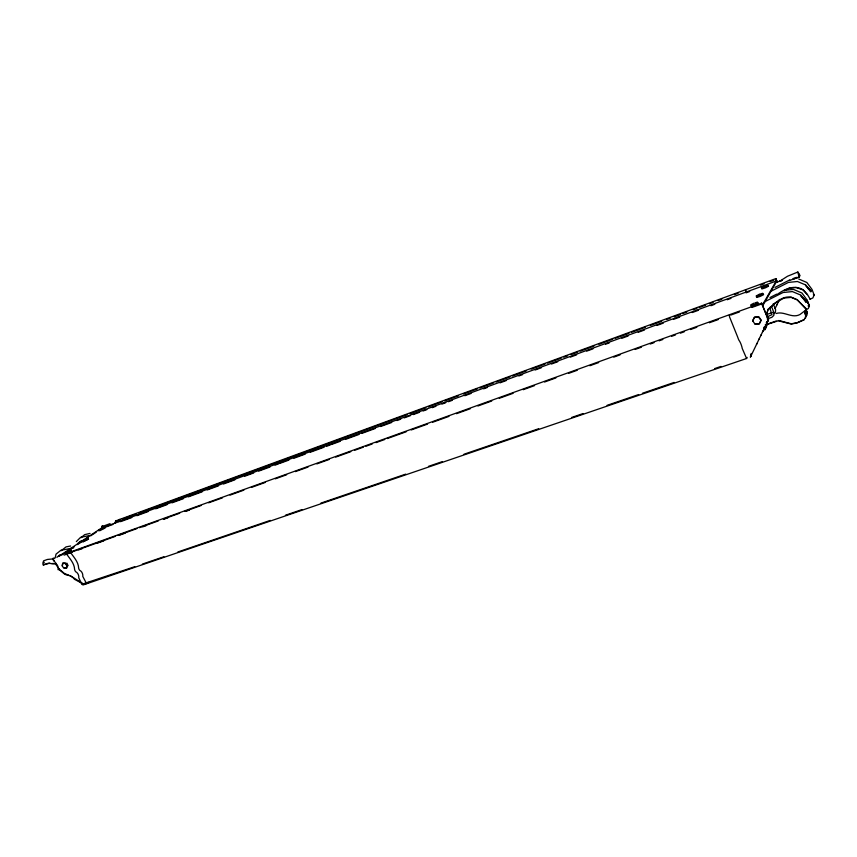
<?xml version="1.0" encoding="UTF-8"?>
<svg xmlns="http://www.w3.org/2000/svg" width="857" height="857" viewBox="0 0 857 857"><rect width="100%" height="100%" fill="white"/><g stroke="black" fill="none" stroke-linecap="round" stroke-linejoin="round"><path stroke-width="1.29" d="M764.369 328.167L767.861 320.968A3.246 3.074 0.6 0 0 767.947 318.622L761.873 303.999L763.051 305.188L776.421 281.739L776.078 279.307L777.299 282.103M55.159 558.014L56.037 554.125L60.847 550.301L73.606 547.88M62.4 565.47L63.054 562.995L65.582 562.995L67.467 565.491L66.814 567.966L64.286 567.955M805.387 318.386L805.944 316.404L804.594 312.644L805.676 310.191L807.08 311.37L806.769 315.205M43.953 562.985L44.232 562.213M798.692 279.007L806.855 282.478L812.008 289.409L814.15 295.001L812.875 297.925L810.026 299.254M806.458 308.906L797.085 299.854L791.161 297.379L784.059 298.065L774.685 303.11M76.348 541.57L80.601 537.328L89.246 535.604M751.086 355.676L762.816 331.37M751.193 355.473L750.368 357.198L751.278 354.166M778.477 301.578L779.516 299.414M760.748 335.708L761.198 334.787M762.494 332.034L763.041 330.909M778.274 302.018L778.777 300.978M762.944 331.102L764.112 328.681M766.137 327.149L767.926 323.464M778.36 301.857L775.092 308.563M756.506 344.439L756.999 343.411M758.938 339.468L759.431 338.44M764.016 328.874L764.519 327.835M766.458 323.882L766.961 322.843M766.222 326.967L765.172 329.131L764.219 327.063M776.881 304.899L777.353 303.935M765.794 327.835L764.68 330.063L764.058 327.363M752.682 320.968L754.46 317.433L758.595 317.144L760.941 320.379L759.152 323.914L755.028 324.203L752.65 320.732L754.503 317.058L758.809 316.736L761.252 320.122L759.388 323.807L755.092 324.107M750.936 356.126L751.214 353.48M763.051 305.188L761.669 303.121L67.178 553.151A1.168 0.814 70 0 0 67.017 554.65C70.199 559.118 74.452 563.627 74.623 569.573A3.696 2.55 70.9 0 0 75.737 571.78A4.606 3.192 71.2 0 1 78.758 577.811L81.94 584.388L83.129 584.945L746.586 358.494L747.165 357.412M762.773 304.471L776.153 281.064L775.81 278.632L777.513 282.307M761.669 303.121L767.851 318.804A3.246 3.074 0.6 0 1 767.765 321.161M118.93 521.667L119.541 519.503A1.114 0.728 69.5 0 1 120.312 519.653M115.031 523.091L115.641 520.938L775.81 278.632M766.554 322.2L768.622 319.832L766.886 313.887L767.936 309.377L773.903 304.181M766.287 322.703L768.354 320.336L766.619 314.38L768.065 309.613C774.921 304.053 780.963 295.719 791.075 297.1L797.374 299.725L806.383 309.623L808.29 308.509L809.437 306.078L807.208 300.261L801.991 293.03L793.496 289.409L784.23 290.33M805.419 316.629L806.866 314.958M58.662 569.112L58.072 569.701L59.369 569.112M774.107 313.608L775.403 312.366L775.617 309.763L773.239 303.721M61.254 550.687L66.053 546.884L70.617 545.995M56.883 557.361L59.84 554.897L62.432 554.447M80.965 537.725L84.661 534.65L90.028 533.408M59.058 556.354L60.954 554.79M77.623 543.627L80.579 541.185L83.14 540.724M79.755 542.652L81.64 541.088M100.687 529.862L99.583 530.751L105.025 528.073L103.408 528.523M66.825 552.326L65.603 553.301L71.302 550.483L69.674 550.922M805.676 310.191L799.967 314.519C791.857 318.793 784.273 310.877 776.153 313.501M86.803 583.028L84.136 584.42L74.473 579.289A8.602 4.917 11 0 0 66.567 574.972A7.359 4.167 11.1 0 1 63.686 573.397L60.236 570.516A2.335 1.735 53.9 0 1 59.015 569.23L56.048 563.349L52.973 559.696A1.168 0.814 70 0 1 53.145 558.207L54.302 558.132M88.946 582.299L86.536 583.606L82.786 576.418A4.617 3.182 71.2 0 0 79.765 570.376A3.707 2.539 70.9 0 1 78.651 568.159C78.469 562.213 74.227 557.682 71.035 553.204A1.178 0.814 70 0 1 71.206 551.704L72.342 551.64M58.565 556.461L101.426 528.083L776.153 281.064L776.421 281.739M62.111 554.79L66.514 551.876M69.803 549.691L74.195 546.777M77.494 544.591L88.485 537.307M90.681 535.85L96.177 532.208M98.373 530.751L101.662 528.565L112.974 524.43M777.406 294.326C784.83 288.959 794.482 284.385 803.202 289.816L807.573 294.733L810.272 299.393M784.176 290.791L789.179 288.198L796.035 287.513L803.095 289.966L807.315 294.583M753.924 303.185L750.796 304.803L751.182 305.349L754.717 304.267L757.856 302.65L757.449 302.114L755.103 302.832M758.509 295.804L756.399 296.886L756.806 297.422L760.405 296.308L763.598 294.669L763.159 294.144M775.007 287.406L789.747 279.918M770.004 297.529L776.635 294.155M770.475 291.519L788.429 282.414L797.428 281.503L805.676 284.952L810.915 291.851L805.526 285.21L811.343 290.877L808.097 288.659M764.369 301.921L783.073 292.505L792.404 291.584L800.963 295.183L806.266 302.371L800.577 295.408L806.737 301.321L804.616 299.971M789.436 280.518L799.41 276.929L792.757 279.35M804.145 319.586L797.31 322.639L791.375 323.807L784.08 321.932M102.026 526.584A1.243 0.825 69.5 0 1 102.561 526.402L110.06 523.648M120.055 519.985L115.888 521.431A1.253 0.825 69.5 0 1 116.156 521.41M122.165 519.128L136.274 514.039M138.78 513.118L238.857 476.331M239.339 476.246L255.161 470.354M255.686 470.247L271.476 464.365M272.023 464.258L406.989 414.67M410.289 413.556L425.811 407.771M428.318 406.85L442.126 401.783M444.633 400.862L458.431 395.805M463.455 393.963L477.253 388.907M479.77 387.985L493.568 382.918M496.074 381.997L509.883 376.941M512.39 376.019L526.187 370.952M531.211 369.11L545.009 364.054M547.516 363.132L561.324 358.065M563.831 357.155L567.602 355.773M571.18 354.552L577.639 352.088M580.146 351.166L593.944 346.11M598.968 344.268L612.766 339.201M615.272 338.279L619.043 336.897M620.211 336.576L629.081 333.223M631.588 332.302L645.385 327.235M650.409 325.403L661.7 321.257M666.725 319.415L670.485 318.033M674.255 316.758L680.544 314.455M683.029 313.437L686.8 312.055M693.067 309.752L696.88 308.456M699.344 307.449L705.622 305.156M709.382 303.774L713.142 302.392M718.166 300.55L721.926 299.168M734.481 294.572L738.241 293.19M760.448 285.145L764.08 283.817M770.143 281.599L773.775 280.26M799.41 276.929L798.563 273.801L799.817 276.115L799.774 275.108L797.846 272.023L787.454 276.275L779.474 281.407L782.205 280.346L776.517 282.274M120.516 521.677L131.817 517.542M136.852 515.7L148.154 511.565M155.695 508.801L167.008 504.666M172.032 502.834L183.344 498.688M188.369 496.856L202.188 491.8M207.212 489.958L218.524 485.823M223.548 483.98L234.861 479.845M244.695 476.246L253.704 472.957M258.728 471.114L270.041 466.979M275.065 465.137L278.836 463.766M279.885 463.38L288.884 460.08M293.919 458.249L305.221 454.114M310.245 452.271L324.075 447.215M326.581 446.293L330.352 444.912M331.402 444.537L340.197 441.312M345.435 439.405L359.04 434.424M361.761 433.428L375.377 428.446M380.615 426.529L391.713 422.469M396.952 420.551L400.722 419.18M404.279 417.873L410.557 415.57M413.288 414.584L419.566 412.281M423.122 410.974L426.893 409.603M432.132 407.686L435.902 406.304M441.976 404.086L445.747 402.704M448.468 401.708L452.239 400.326M464.805 395.73L471.082 393.438M483.648 388.842L487.419 387.46M499.985 382.865L506.262 380.562M518.828 375.966L522.599 374.595M535.164 369.999L541.453 367.696M551.501 364.021L557.789 361.718M570.344 357.123L576.632 354.83M586.681 351.145L592.969 348.853M605.535 344.257L609.306 342.875M621.871 338.279L628.149 335.976M638.197 332.302L644.485 330.009M657.051 325.414L663.329 323.11M673.388 319.436L679.665 317.133M692.231 312.537L698.519 310.245M710.871 305.724L714.845 304.267M727.207 299.746L730.978 298.365M746.061 292.848L749.704 291.519M793.196 278.536L796.507 277.325M68.989 553.033L115.545 536.289M118.062 535.379L136.927 528.598M139.445 527.687L158.32 520.906M163.355 519.096L179.713 513.214M184.737 511.404L201.095 505.523M208.647 502.813L222.488 497.831M230.04 495.121L243.87 490.14M251.422 487.429L265.263 482.448M275.333 478.827L286.656 474.757M295.461 471.596L308.038 467.065M316.844 463.905L329.431 459.373M335.719 457.113L350.813 451.682M354.594 450.332L363.4 447.161M365.918 446.261L372.206 443.99M375.977 442.64L384.793 439.47M387.3 438.57L406.175 431.778M411.21 429.968L427.568 424.086M432.603 422.276L448.95 416.395M456.502 413.685L470.343 408.703M477.895 405.993L491.736 401.012M499.277 398.301L513.118 393.32M523.188 389.71L534.511 385.629M544.57 382.018L555.893 377.937M568.48 373.416L577.286 370.256M589.873 365.725L598.679 362.565M613.773 357.133L620.061 354.873M635.166 349.442L641.454 347.181M650.259 344.011L654.03 342.65M659.065 340.84L662.836 339.49M671.652 336.319L675.423 334.958M680.458 333.148L684.229 331.798M690.517 329.538L696.816 327.267M709.392 322.746L718.198 319.575M730.775 315.065L739.505 311.916M751.975 307.438L760.716 304.289M64.071 555.111L70.092 552.947M78.608 549.883L82.379 548.523M97.484 543.092L103.783 540.831M118.887 535.4L125.176 533.14M142.808 526.809L146.579 525.448M164.201 519.117L167.983 517.757M185.605 511.425L189.376 510.065M52.234 558.989L47.424 559.45L43.6 560.821L42.85 563.092L43.257 564.934L48.271 563.253L54.955 563.992L57.858 566.048M766.972 314.423L772.725 312.377M767.615 316.683L771.932 314.648L769.629 307.438M767.197 318.954L771.836 317.315L773.796 315.44L774.01 312.816L771.611 306.72M765.215 324.857L776.228 320.989M766.308 324.664L778.285 320.797L791.268 324.053L797.203 322.885L804.037 319.832L806.051 316.169L805.269 313.405L806.341 310.973L807.315 313.233M134.774 566.691L82.272 584.153M142.38 564.099L163.901 556.75M177.828 551.994L270.255 520.413M285.445 515.228L301.9 509.604M320.893 503.113L405.725 474.135M428.511 466.347L442.437 461.591M463.958 454.242L538.667 428.725M571.576 417.477L582.974 413.577M607.035 405.361L638.679 394.552M642.482 393.256L674.138 382.436M714.652 368.596L720.983 366.432M49.845 563.124L43.257 564.934M67.467 552.958L68.324 553.086M808.033 305.863L809.437 306.078L806.801 300.089L809.276 305.692M51.688 563.563L53.798 563.467M778.402 320.561L780.234 320.679M729.436 314.83L729.478 316.736L737.738 337.219A4.906 1.093 70.6 0 0 738.948 340.25A6.128 1.371 70.6 0 1 742.258 348.51L746.586 358.494M813.347 294.808L814.15 295.001M68.817 575.197L64.607 573.601L60.579 570.28A2.335 1.735 53.9 0 1 59.358 568.994M781.113 321L782.87 321.621M69.953 575.508L82.154 583.167M72.181 552.101L71.988 552.004A1.328 0.911 70.1 0 0 71.463 552.229M768.108 285.745L768.536 286.227L765.44 287.823L761.916 288.927L761.509 288.434M54.237 561.164L53.241 559A1.318 0.921 70 0 1 53.702 558.528M757.963 302.992L758.381 303.56L755.113 305.242L751.428 306.367L751.021 305.799M745.944 290.159L745.504 289.762L745.965 291.916M58.651 569.53L56.251 563.831M101.662 528.565L102.047 525.93A1.103 0.728 69.4 0 1 103.151 526.498M66.921 563.156L68.099 565.684M798.97 276.704L797.846 272.023M119.455 521.313L119.402 520.381A1.253 0.814 69.5 0 1 119.519 520.178M115.491 522.031L115.566 522.738M115.641 520.938A1.114 0.728 69.5 0 1 116.745 521.517M62.668 563.403L62.047 565.781L63.857 568.17L66.278 568.18L66.91 565.802L65.1 563.403L62.668 563.403M104.586 527.462L99.369 530.033L104.586 527.462M88.496 539.064L82.925 541.806L88.496 539.064M88.046 538.442L82.701 541.078L88.046 538.442M70.842 549.862L65.378 552.561L70.842 549.862M759.227 294.358L756.185 295.922L756.57 296.426L760.02 295.354L763.073 293.79L762.666 293.287L759.227 294.358M764.251 285.97L761.295 287.481L765.065 286.891L768.043 285.37L764.251 285.97"/></g></svg>
